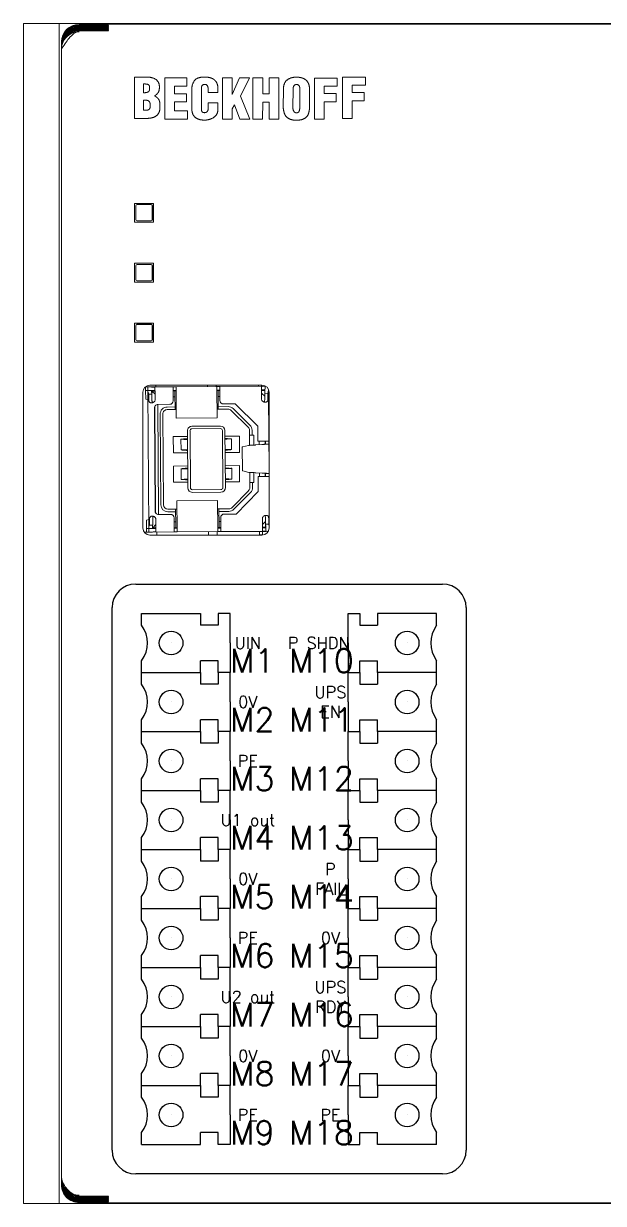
# Model space of a CAD drawing. Extents: x 0 to 100, y 0 to 100.
# Drawn here: x 0 to 49.1, y 0 to 100 of the extents above; entities that cross this region are included whole.
import ezdxf

# ---------------------------------------------------------------- set-up
doc = ezdxf.new("R2010")
doc.units = 0
doc.header["$LTSCALE"] = 4
doc.layers.get('0').update_dxf_attribs({"linetype": 'CONTINUOUS'})
doc.layers.add('Sichtbar (ISO)', color=7, linetype='CONTINUOUS', lineweight=50)
doc.styles.get("Standard").update_dxf_attribs({"font": 'romans.shx'})

msp = doc.modelspace()

# ---------------------------------------------------------------- linework, layer by layer
for p, q in [((9.5, 52.5), (35.5, 52.5)), ((7.5, 4.5), (7.5, 50.5)), ((10, 50), (15, 50)), ((10, 49), (10, 50)), ((15, 50), (15, 49)), ((17.5, 50), (16.5, 50)), ((16.5, 50), (16.5, 49)), ((17.5, 47.5), (17.5, 50)), ((27.5, 47.5), (27.5, 50)), ((27.5, 50), (28.5, 50)), ((28.5, 50), (28.5, 49)), ((35, 50), (30, 50)), ((30, 50), (30, 49)), ((35, 49), (35, 50)), ((37.5, 50.5), (37.5, 4.5)), ((16.5, 49), (15, 49)), ((28.5, 49), (30, 49)), ((17.5, 47.5), (17.5, 45)), ((27.5, 47.5), (27.5, 45)), ((10, 44), (10, 46)), ((15, 45), (15, 46)), ((16.5, 46), (15, 46)), ((16.5, 45), (16.5, 46)), ((28.5, 45), (28.5, 46)), ((28.5, 46), (30, 46)), ((30, 45), (30, 46)), ((35, 44), (35, 46)), ((10, 45), (15, 45)), ((15, 45), (15, 44)), ((17.5, 45), (16.5, 45)), ((17.5, 45), (16.5, 45)), ((16.5, 45), (16.5, 44)), ((17.5, 42.5), (17.5, 45)), ((27.5, 45), (28.5, 45)), ((27.5, 42.5), (27.5, 45)), ((27.5, 45), (28.5, 45)), ((28.5, 45), (28.5, 44)), ((35, 45), (30, 45)), ((30, 45), (30, 44)), ((16.5, 44), (15, 44)), ((28.5, 44), (30, 44)), ((17.5, 42.5), (17.5, 40)), ((27.5, 42.5), (27.5, 40)), ((10, 39), (10, 41)), ((15, 40), (15, 41)), ((16.5, 41), (15, 41)), ((16.5, 40), (16.5, 41)), ((28.5, 40), (28.5, 41)), ((28.5, 41), (30, 41)), ((30, 40), (30, 41)), ((35, 39), (35, 41)), ((10, 40), (15, 40)), ((15, 40), (15, 39)), ((17.5, 40), (16.5, 40)), ((17.5, 40), (16.5, 40)), ((16.5, 40), (16.5, 39)), ((17.5, 37.5), (17.5, 40)), ((27.5, 40), (28.5, 40)), ((27.5, 37.5), (27.5, 40)), ((27.5, 40), (28.5, 40)), ((28.5, 40), (28.5, 39)), ((35, 40), (30, 40)), ((30, 40), (30, 39)), ((16.5, 39), (15, 39)), ((28.5, 39), (30, 39)), ((17.5, 37.5), (17.5, 35)), ((27.5, 37.5), (27.5, 35)), ((10, 34), (10, 36)), ((15, 35), (15, 36)), ((16.5, 36), (15, 36)), ((16.5, 35), (16.5, 36)), ((28.5, 35), (28.5, 36)), ((28.5, 36), (30, 36)), ((30, 35), (30, 36)), ((35, 34), (35, 36)), ((10, 35), (15, 35)), ((15, 35), (15, 34)), ((17.5, 35), (16.5, 35)), ((17.5, 35), (16.5, 35)), ((16.5, 35), (16.5, 34)), ((17.5, 32.5), (17.5, 35)), ((27.5, 35), (28.5, 35)), ((27.5, 32.5), (27.5, 35)), ((27.5, 35), (28.5, 35)), ((28.5, 35), (28.5, 34)), ((35, 35), (30, 35)), ((30, 35), (30, 34)), ((16.5, 34), (15, 34)), ((28.5, 34), (30, 34)), ((17.5, 32.5), (17.5, 30)), ((27.5, 32.5), (27.5, 30)), ((10, 29), (10, 31)), ((15, 30), (15, 31)), ((16.5, 31), (15, 31)), ((16.5, 30), (16.5, 31)), ((28.5, 30), (28.5, 31)), ((28.5, 31), (30, 31)), ((30, 30), (30, 31)), ((35, 29), (35, 31)), ((10, 30), (15, 30)), ((15, 30), (15, 29)), ((17.5, 30), (16.5, 30)), ((17.5, 30), (16.5, 30)), ((16.5, 30), (16.5, 29)), ((17.5, 27.5), (17.5, 30)), ((27.5, 30), (28.5, 30)), ((27.5, 27.5), (27.5, 30)), ((27.5, 30), (28.5, 30)), ((28.5, 30), (28.5, 29)), ((35, 30), (30, 30)), ((30, 30), (30, 29)), ((16.5, 29), (15, 29)), ((28.5, 29), (30, 29)), ((17.5, 27.5), (17.5, 25)), ((27.5, 27.5), (27.5, 25)), ((10, 24), (10, 26)), ((15, 25), (15, 26)), ((16.5, 26), (15, 26)), ((16.5, 25), (16.5, 26)), ((28.5, 25), (28.5, 26)), ((28.5, 26), (30, 26)), ((30, 25), (30, 26)), ((35, 24), (35, 26)), ((10, 25), (15, 25)), ((15, 25), (15, 24)), ((17.5, 25), (16.5, 25)), ((17.5, 25), (16.5, 25)), ((16.5, 25), (16.5, 24)), ((17.5, 22.5), (17.5, 25)), ((27.5, 25), (28.5, 25)), ((27.5, 22.5), (27.5, 25)), ((27.5, 25), (28.5, 25)), ((28.5, 25), (28.5, 24)), ((35, 25), (30, 25)), ((30, 25), (30, 24)), ((16.5, 24), (15, 24)), ((28.5, 24), (30, 24)), ((17.5, 22.5), (17.5, 20)), ((27.5, 22.5), (27.5, 20)), ((10, 19), (10, 21)), ((15, 20), (15, 21)), ((16.5, 21), (15, 21)), ((16.5, 20), (16.5, 21)), ((28.5, 20), (28.5, 21)), ((28.5, 21), (30, 21)), ((30, 20), (30, 21)), ((35, 19), (35, 21)), ((10, 20), (15, 20)), ((15, 20), (15, 19)), ((17.5, 20), (16.5, 20)), ((17.5, 20), (16.5, 20)), ((16.5, 20), (16.5, 19)), ((17.5, 17.5), (17.5, 20)), ((27.5, 20), (28.5, 20)), ((27.5, 17.5), (27.5, 20)), ((27.5, 20), (28.5, 20)), ((28.5, 20), (28.5, 19)), ((35, 20), (30, 20)), ((30, 20), (30, 19)), ((16.5, 19), (15, 19)), ((28.5, 19), (30, 19)), ((17.5, 17.5), (17.5, 15)), ((27.5, 17.5), (27.5, 15)), ((10, 14), (10, 16)), ((15, 15), (15, 16)), ((16.5, 16), (15, 16)), ((16.5, 15), (16.5, 16)), ((28.5, 15), (28.5, 16)), ((28.5, 16), (30, 16)), ((30, 15), (30, 16)), ((35, 14), (35, 16)), ((10, 15), (15, 15)), ((15, 15), (15, 14)), ((17.5, 15), (16.5, 15)), ((17.5, 15), (16.5, 15)), ((16.5, 15), (16.5, 14)), ((17.5, 12.5), (17.5, 15)), ((27.5, 15), (28.5, 15)), ((27.5, 12.5), (27.5, 15)), ((27.5, 15), (28.5, 15)), ((28.5, 15), (28.5, 14)), ((35, 15), (30, 15)), ((30, 15), (30, 14)), ((16.5, 14), (15, 14)), ((28.5, 14), (30, 14)), ((17.5, 12.5), (17.5, 10)), ((27.5, 12.5), (27.5, 10)), ((10, 9), (10, 11)), ((15, 10), (15, 11)), ((16.5, 11), (15, 11)), ((16.5, 10), (16.5, 11)), ((28.5, 10), (28.5, 11)), ((28.5, 11), (30, 11)), ((30, 10), (30, 11)), ((35, 9), (35, 11)), ((10, 10), (15, 10)), ((15, 10), (15, 9)), ((17.5, 10), (16.5, 10)), ((17.5, 10), (16.5, 10)), ((16.5, 10), (16.5, 9)), ((17.5, 7.5), (17.5, 10)), ((27.5, 10), (28.5, 10)), ((27.5, 7.5), (27.5, 10)), ((27.5, 10), (28.5, 10)), ((28.5, 10), (28.5, 9)), ((35, 10), (30, 10)), ((30, 10), (30, 9)), ((16.5, 9), (15, 9)), ((28.5, 9), (30, 9)), ((17.5, 7.5), (17.5, 5)), ((27.5, 7.5), (27.5, 5)), ((10, 5), (10, 6)), ((15, 5), (15, 6)), ((16.5, 6), (15, 6)), ((16.5, 5), (16.5, 6)), ((28.5, 5), (28.5, 6)), ((28.5, 6), (30, 6)), ((30, 5), (30, 6)), ((35, 5), (35, 6)), ((10, 5), (15, 5)), ((17.5, 5), (16.5, 5)), ((27.5, 5), (28.5, 5)), ((35, 5), (30, 5)), ((35.5, 2.5), (9.5, 2.5))]:
    msp.add_line(p, q)
for centre in [(12.5, 47.5), (32.5, 47.5), (12.5, 42.5), (32.5, 42.5), (12.5, 37.5), (32.5, 37.5), (12.5, 32.5), (32.5, 32.5), (12.5, 27.5), (32.5, 27.5), (12.5, 22.5), (32.5, 22.5), (12.5, 17.5), (32.5, 17.5), (12.5, 12.5), (32.5, 12.5), (12.5, 7.5), (32.5, 7.5)]:
    msp.add_circle(centre, 1)
for centre, radius, start, end in [((9.5, 50.5), 2, 90, 180), ((35.5, 50.5), 2, 0, 90), ((8, 47.5), 2.5, 323.1301, 36.8699), ((37, 47.5), 2.5, 143.1301, 216.8699), ((8, 42.5), 2.5, 323.1301, 36.8699), ((37, 42.5), 2.5, 143.1301, 216.8699), ((8, 37.5), 2.5, 323.1301, 36.8699), ((37, 37.5), 2.5, 143.1301, 216.8699), ((8, 32.5), 2.5, 323.1301, 36.8699), ((37, 32.5), 2.5, 143.1301, 216.8699), ((8, 27.5), 2.5, 323.1301, 36.8699), ((37, 27.5), 2.5, 143.1301, 216.8699), ((8, 22.5), 2.5, 323.1301, 36.8699), ((37, 22.5), 2.5, 143.1301, 216.8699), ((8, 17.5), 2.5, 323.1301, 36.8699), ((37, 17.5), 2.5, 143.1301, 216.8699), ((8, 12.5), 2.5, 323.1301, 36.8699), ((37, 12.5), 2.5, 143.1301, 216.8699), ((8, 7.5), 2.5, 323.1301, 36.8699), ((37, 7.5), 2.5, 143.1301, 216.8699), ((9.5, 4.5), 2, 180, 270), ((35.5, 4.5), 2, 270, 0)]:
    msp.add_arc(centre, radius, start, end)
at = {"layer": 'Sichtbar (ISO)', "linetype": 'Continuous', "lineweight": 18}
for p, q in [((0, 99.35), (0, 100)), ((0, 100), (3, 100)), ((3, 100), (3, 99.35)), ((4.6, 100), (3, 100)), ((4.6, 100), (95.4, 100)), ((0, 97.86), (0, 99.35)), ((3, 99.35), (3, 97.86)), ((7.2, 99.94), (4.7, 99.93)), ((4.7, 99.88), (7.2, 99.87)), ((7.2, 99.85), (4.7, 99.84)), ((4.7, 99.78), (7.2, 99.78)), ((7.2, 99.75), (4.7, 99.75)), ((4.7, 99.69), (7.2, 99.69)), ((7.2, 99.66), (4.7, 99.65)), ((4.7, 99.6), (7.2, 99.59)), ((7.2, 99.57), (4.7, 99.56)), ((4.7, 99.51), (7.2, 99.5)), ((7.2, 99.48), (4.7, 99.47)), ((4.7, 99.41), (7.2, 99.41)), ((7.2, 99.38), (4.7, 99.38)), ((7.2, 99.95), (7.2, 99.94)), ((7.2, 99.95), (7.2, 99.95)), ((92.8, 99.95), (7.2, 99.95)), ((7.2, 99.87), (7.2, 99.85)), ((7.2, 99.78), (7.2, 99.75)), ((7.2, 99.69), (7.2, 99.66)), ((7.2, 99.59), (7.2, 99.57)), ((7.2, 99.5), (7.2, 99.48)), ((7.2, 99.41), (7.2, 99.38)), ((3.2, 98.38), (3.2, 98.43)), ((3.2, 98.34), (3.2, 98.38)), ((3.2, 98.29), (3.2, 98.34)), ((3.2, 98.24), (3.2, 98.29)), ((3.2, 98.2), (3.2, 98.24)), ((3.2, 98.15), (3.2, 98.2)), ((3.2, 98.1), (3.2, 98.15)), ((3.2, 98.06), (3.2, 98.1)), ((3.2, 98.01), (3.2, 98.06)), ((3.2, 97.97), (3.2, 98.01)), ((0, 97.86), (0, 2.14)), ((3, 97.86), (3, 2.14)), ((3.2, 97.92), (3.2, 97.97)), ((3.2, 97.87), (3.2, 97.92)), ((3.2, 97.81), (3.2, 97.87)), ((3.2, 97.81), (3.2, 2.19)), ((9.4, 95.46), (10.44, 95.46)), ((9.4, 91.97), (9.4, 95.46)), ((11.96, 95.41), (13.83, 95.4)), ((11.96, 91.91), (11.96, 95.41)), ((13.83, 95.4), (13.83, 94.71)), ((16.86, 91.9), (16.86, 95.4)), ((16.86, 95.4), (17.68, 95.4)), ((17.68, 94), (18.29, 95.4)), ((17.68, 95.4), (17.68, 94)), ((18.29, 95.4), (19.13, 95.39)), ((19.13, 95.39), (18.39, 93.85)), ((19.43, 95.39), (20.26, 95.39)), ((19.43, 91.9), (19.43, 95.39)), ((20.26, 95.39), (20.26, 94.05)), ((20.82, 95.39), (21.64, 95.39)), ((20.82, 94.05), (20.82, 95.39)), ((21.64, 95.39), (21.63, 91.9)), ((24.64, 95.38), (26.57, 95.38)), ((24.64, 91.89), (24.64, 95.38)), ((26.57, 95.38), (26.57, 94.69)), ((27.02, 91.97), (27.03, 95.46)), ((27.03, 95.46), (28.96, 95.46)), ((28.96, 95.46), (28.96, 94.77)), ((10.15, 94.89), (10.15, 94.14)), ((13.83, 94.71), (12.78, 94.71)), ((12.78, 94.71), (12.78, 94.06)), ((12.78, 94.06), (13.8, 94.06)), ((13.8, 94.06), (13.8, 93.36)), ((14.25, 92.9), (14.25, 94.4)), ((15.07, 94.51), (15.06, 92.75)), ((15.37, 94.85), (15.36, 94.85)), ((15.64, 94.17), (15.64, 94.4)), ((16.47, 94.17), (15.64, 94.17)), ((16.47, 94.46), (16.47, 94.17)), ((20.26, 94.05), (20.82, 94.05)), ((22, 92.9), (22.01, 94.43)), ((22.83, 94.43), (22.82, 92.88)), ((22.83, 94.5), (22.83, 94.43)), ((23.4, 92.92), (23.41, 94.5)), ((24.23, 94.42), (24.23, 92.89)), ((25.47, 94.69), (25.47, 94.07)), ((26.57, 94.69), (25.47, 94.69)), ((25.47, 94.07), (26.48, 94.07)), ((26.48, 94.07), (26.48, 93.37)), ((27.85, 94.77), (27.85, 94.15)), ((28.96, 94.77), (27.85, 94.77)), ((27.85, 94.15), (28.87, 94.15)), ((28.87, 94.15), (28.86, 93.45)), ((10.15, 93.52), (10.15, 92.66)), ((13.8, 93.36), (12.78, 93.37)), ((12.78, 93.37), (12.78, 92.61)), ((15.65, 93.27), (16.47, 93.27)), ((15.65, 92.94), (15.65, 93.27)), ((16.47, 93.27), (16.47, 92.75)), ((17.86, 93.12), (17.68, 92.77)), ((18.31, 91.9), (17.86, 93.12)), ((18.39, 93.85), (19.17, 91.9)), ((20.26, 93.35), (20.25, 91.9)), ((20.82, 93.35), (20.26, 93.35)), ((20.82, 91.9), (20.82, 93.35)), ((25.47, 93.37), (25.46, 91.89)), ((26.48, 93.37), (25.47, 93.37)), ((28.86, 93.45), (27.85, 93.45)), ((27.85, 93.45), (27.85, 91.97)), ((12.78, 92.61), (13.89, 92.6)), ((13.89, 92.6), (13.89, 91.91)), ((15.65, 92.79), (15.65, 92.94)), ((17.68, 92.77), (17.68, 91.9)), ((10.55, 91.97), (9.4, 91.97)), ((13.89, 91.91), (11.96, 91.91)), ((17.68, 91.9), (16.86, 91.9)), ((19.17, 91.9), (18.31, 91.9)), ((20.25, 91.9), (19.43, 91.9)), ((21.63, 91.9), (20.82, 91.9)), ((25.46, 91.89), (24.64, 91.89)), ((27.85, 91.97), (27.02, 91.97)), ((9.4, 83.16), (9.4, 84.76)), ((9.4, 84.76), (11, 84.76)), ((9.51, 83.37), (9.51, 84.57)), ((9.51, 83.37), (9.51, 84.56)), ((9.61, 84.67), (10.81, 84.67)), ((9.61, 84.66), (10.8, 84.66)), ((10.9, 84.56), (10.9, 83.37)), ((10.91, 84.57), (10.91, 83.37)), ((11, 84.76), (11, 83.16)), ((11, 83.16), (9.4, 83.16)), ((10.81, 83.27), (9.61, 83.27)), ((10.8, 83.27), (9.61, 83.27)), ((9.4, 78.08), (9.4, 79.68)), ((9.4, 79.68), (11, 79.68)), ((9.51, 78.29), (9.51, 79.49)), ((9.51, 78.29), (9.51, 79.48)), ((9.61, 79.59), (10.81, 79.59)), ((9.61, 79.58), (10.8, 79.58)), ((10.9, 79.48), (10.9, 78.29)), ((10.91, 79.49), (10.91, 78.29)), ((11, 79.68), (11, 78.08)), ((11, 78.08), (9.4, 78.08)), ((10.8, 78.19), (9.61, 78.19)), ((10.81, 78.19), (9.61, 78.19)), ((9.4, 73), (9.4, 74.6)), ((9.4, 74.6), (11, 74.6)), ((9.51, 73.21), (9.51, 74.41)), ((9.51, 73.21), (9.51, 74.4)), ((9.61, 74.51), (10.81, 74.51)), ((9.61, 74.5), (10.8, 74.5)), ((10.9, 74.4), (10.9, 73.21)), ((10.91, 74.41), (10.91, 73.21)), ((11, 74.6), (11, 73)), ((10.8, 73.11), (9.61, 73.11)), ((10.81, 73.11), (9.61, 73.11)), ((11, 73), (9.4, 73)), ((10.32, 69.22), (10.34, 69.22)), ((10.34, 69.22), (10.34, 69.2)), ((10.34, 68.9), (10.34, 69.2)), ((10.34, 69.2), (10.53, 69.2)), ((10.53, 69.2), (12.67, 69.21)), ((10.53, 69.2), (10.53, 68.9)), ((10.7, 69.35), (20.2, 69.35)), ((11.13, 69.19), (11.14, 68.6)), ((11.21, 69.2), (11.21, 69.35)), ((12.68, 68.61), (12.67, 69.21)), ((12.92, 69.21), (12.67, 69.21)), ((12.92, 69.21), (16.37, 69.24)), ((12.93, 68.61), (12.92, 69.21)), ((15.58, 69.35), (15.58, 69.23)), ((16.32, 69.24), (16.32, 69.35)), ((16.62, 69.24), (16.37, 69.24)), ((16.38, 68.64), (16.37, 69.24)), ((16.62, 69.24), (20.46, 69.26)), ((16.62, 69.24), (16.63, 68.64)), ((19.91, 69.35), (19.91, 69.26)), ((20.16, 69.35), (20.16, 69.26)), ((20.16, 68.66), (20.16, 69.25)), ((20.46, 69.26), (20.51, 69.26)), ((10.1, 57.25), (10.1, 68.75)), ((10.34, 68.9), (10.35, 68.17)), ((10.34, 68.9), (10.53, 68.9)), ((10.54, 68.14), (10.35, 68.17)), ((10.53, 68.9), (10.61, 57.2)), ((10.53, 68.9), (10.53, 68.9)), ((10.6, 68.6), (10.87, 68.6)), ((10.6, 68.1), (10.6, 68.6)), ((10.84, 68.85), (10.86, 68.85)), ((10.86, 68.85), (11.13, 68.85)), ((10.86, 68.85), (10.86, 68.63)), ((10.86, 68.85), (11.14, 68.58)), ((10.87, 68.6), (10.87, 68.1)), ((11.14, 68.1), (11.14, 68.6)), ((12.68, 68.91), (12.93, 68.91)), ((12.68, 68.86), (12.82, 68.86)), ((12.68, 68.61), (12.68, 68.03)), ((12.68, 68.36), (12.82, 68.36)), ((12.93, 68.86), (12.82, 68.86)), ((12.82, 68.86), (12.82, 68.36)), ((12.82, 68.36), (12.83, 67.51)), ((12.93, 68.61), (12.93, 68.08)), ((12.94, 67.5), (12.93, 68.08)), ((16.38, 68.94), (16.63, 68.94)), ((16.49, 68.89), (16.38, 68.89)), ((16.38, 68.64), (16.38, 68.11)), ((16.39, 67.52), (16.38, 68.11)), ((16.49, 68.89), (16.63, 68.89)), ((16.49, 68.89), (16.49, 68.39)), ((16.49, 68.39), (16.63, 68.39)), ((16.5, 67.53), (16.49, 68.39)), ((16.63, 68.05), (16.63, 68.64)), ((20.16, 68.91), (20.44, 68.91)), ((20.16, 68.69), (20.19, 68.66)), ((20.19, 68.66), (20.16, 68.64)), ((20.16, 68.66), (20.17, 68.16)), ((20.43, 68.42), (20.19, 68.66)), ((20.43, 68.66), (20.7, 68.67)), ((20.44, 68.16), (20.43, 68.66)), ((20.44, 68.91), (20.44, 68.73)), ((20.7, 68.17), (20.7, 68.67)), ((20.76, 68.96), (20.79, 64.62)), ((20.8, 68.75), (20.8, 57.25)), ((11.09, 67.42), (11.14, 58.69)), ((11.11, 67.42), (11.17, 58.69)), ((11.37, 67.72), (11.43, 58.39)), ((11.38, 67.72), (12.38, 67.73)), ((12.17, 67.5), (12.83, 67.51)), ((12.17, 67.28), (12.83, 67.29)), ((12.83, 67.51), (12.83, 67.29)), ((12.83, 67.29), (12.94, 67.29)), ((12.94, 67.5), (12.94, 66.59)), ((16.39, 67.52), (16.39, 66.61)), ((16.39, 67.31), (16.5, 67.31)), ((17.33, 67.54), (16.5, 67.53)), ((16.5, 67.53), (16.5, 67.31)), ((17.33, 67.32), (16.5, 67.31)), ((17.94, 67.76), (16.93, 67.76)), ((17.6, 67.21), (19.03, 65.8)), ((17.76, 67.37), (19.18, 65.95)), ((17.94, 67.76), (19.85, 65.89)), ((11.58, 66.9), (11.63, 59.21)), ((11.79, 66.9), (11.85, 59.21)), ((12.94, 66.57), (12.94, 66.59)), ((12.94, 66.57), (16.39, 66.59)), ((16.39, 66.59), (16.39, 66.61)), ((13.89, 65.01), (12.68, 65)), ((12.68, 65), (12.69, 63.62)), ((13.88, 65.49), (13.92, 60.65)), ((14.14, 60.65), (14.1, 65.49)), ((14.26, 65.87), (16.68, 65.89)), ((14.26, 65.65), (16.68, 65.67)), ((16.84, 65.51), (16.88, 60.67)), ((17.06, 65.51), (17.1, 60.67)), ((18.28, 65.04), (17.07, 65.03)), ((18.29, 63.66), (18.28, 65.04)), ((19.14, 65.53), (19.15, 65.11)), ((19.15, 65.11), (19.15, 64.26)), ((19.15, 65.11), (19.37, 65.11)), ((19.36, 65.53), (19.37, 65.11)), ((19.37, 65.11), (19.5, 65.11)), ((19.5, 64.28), (19.5, 65.11)), ((19.85, 64.61), (19.85, 65.89)), ((13.34, 63.86), (13.33, 64.78)), ((17.62, 64.81), (17.63, 63.89)), ((18.53, 64.11), (18.54, 62.09)), ((18.56, 64.13), (19.07, 64.25)), ((19.65, 64.29), (20.19, 64.32)), ((20.19, 64.61), (19.85, 64.61)), ((19.96, 64.61), (19.97, 64.31)), ((20.19, 64.61), (20.79, 64.62)), ((20.46, 64.61), (20.47, 64.35)), ((20.49, 64.61), (20.49, 64.36)), ((20.49, 64.36), (20.79, 64.37)), ((20.79, 64.37), (20.79, 64.62)), ((20.79, 64.37), (20.8, 63.05)), ((12.69, 63.62), (13.9, 63.63)), ((17.08, 63.65), (18.29, 63.66)), ((13.9, 62.51), (12.69, 62.5)), ((12.69, 62.5), (12.7, 61.12)), ((13.36, 61.36), (13.35, 62.28)), ((18.29, 62.54), (17.08, 62.53)), ((17.64, 62.31), (17.65, 61.39)), ((18.3, 61.16), (18.29, 62.54)), ((19.09, 61.96), (18.57, 62.08)), ((12.7, 61.12), (13.91, 61.13)), ((17.09, 61.15), (18.3, 61.16)), ((19.17, 61.96), (19.17, 61.11)), ((19.17, 61.11), (19.18, 60.68)), ((19.17, 61.11), (19.39, 61.11)), ((19.39, 61.11), (19.4, 60.68)), ((19.39, 61.11), (19.52, 61.11)), ((19.52, 61.11), (19.52, 61.94)), ((20.21, 61.9), (19.67, 61.93)), ((19.87, 61.61), (20.21, 61.61)), ((19.88, 60.34), (19.87, 61.61)), ((19.98, 61.92), (19.98, 61.61)), ((20.8, 61.62), (20.21, 61.61)), ((20.48, 61.88), (20.48, 61.61)), ((20.8, 61.87), (20.51, 61.86)), ((20.51, 61.86), (20.51, 61.61)), ((14.3, 60.49), (16.72, 60.51)), ((14.3, 60.27), (16.72, 60.29)), ((17.66, 58.98), (19.07, 60.41)), ((17.81, 58.83), (19.22, 60.26)), ((18.01, 58.43), (19.88, 60.34)), ((16.44, 59.59), (12.99, 59.56)), ((12.99, 59.54), (12.99, 59.56)), ((12.99, 59.54), (12.99, 58.63)), ((16.44, 59.56), (16.44, 59.59)), ((16.44, 59.56), (16.44, 58.65)), ((10.94, 58), (10.94, 57.5)), ((11.21, 57.5), (11.21, 58)), ((11.45, 58.39), (12.45, 58.4)), ((12.23, 58.84), (12.88, 58.84)), ((12.23, 58.62), (12.88, 58.62)), ((12.75, 58.1), (12.75, 57.51)), ((12.88, 58.84), (12.88, 58.62)), ((12.88, 58.84), (12.99, 58.84)), ((12.88, 58.62), (12.89, 57.76)), ((13, 58.05), (12.99, 58.63)), ((13, 58.05), (13, 57.52)), ((16.55, 58.86), (16.44, 58.86)), ((16.45, 58.07), (16.44, 58.65)), ((16.45, 58.07), (16.45, 57.54)), ((17.39, 58.87), (16.55, 58.86)), ((16.55, 58.86), (16.55, 58.64)), ((16.55, 58.64), (17.39, 58.65)), ((16.56, 57.79), (16.55, 58.64)), ((16.7, 57.54), (16.7, 58.12)), ((17, 58.43), (18.01, 58.43)), ((20.23, 58.06), (20.24, 57.56)), ((20.51, 57.56), (20.5, 58.06)), ((20.77, 58.07), (20.77, 57.57)), ((10.41, 57.92), (10.61, 57.96)), ((10.41, 57.92), (10.42, 57.2)), ((10.42, 57.2), (10.61, 57.2)), ((10.42, 56.9), (10.42, 57.2)), ((10.61, 57.2), (10.61, 56.9)), ((10.67, 57.5), (10.67, 58)), ((10.94, 57.5), (10.67, 57.5)), ((10.94, 57.25), (10.91, 57.25)), ((10.93, 57.47), (10.94, 57.25)), ((11.21, 57.53), (10.94, 57.25)), ((10.94, 57.25), (11.21, 57.25)), ((11.21, 57.5), (11.21, 56.92)), ((12.89, 57.76), (12.75, 57.76)), ((12.76, 56.91), (12.75, 57.51)), ((12.75, 57.26), (12.89, 57.26)), ((12.75, 57.21), (13, 57.22)), ((12.89, 57.76), (12.89, 57.26)), ((12.89, 57.26), (13, 57.27)), ((13.01, 56.92), (13, 57.52)), ((16.46, 56.94), (16.45, 57.54)), ((16.45, 57.29), (16.56, 57.29)), ((16.45, 57.24), (16.7, 57.24)), ((16.56, 57.29), (16.56, 57.79)), ((16.7, 57.79), (16.56, 57.79)), ((16.56, 57.29), (16.7, 57.29)), ((16.7, 57.54), (16.71, 56.94)), ((20.24, 57.59), (20.26, 57.56)), ((20.24, 57.54), (20.26, 57.56)), ((20.24, 56.98), (20.24, 57.56)), ((20.24, 57.31), (20.51, 57.31)), ((20.26, 57.56), (20.5, 57.81)), ((20.77, 57.57), (20.51, 57.56)), ((20.51, 57.5), (20.51, 57.31)), ((10.42, 56.88), (10.29, 56.88)), ((10.29, 56.88), (10.29, 56.81)), ((10.42, 56.9), (10.42, 56.88)), ((10.61, 56.9), (10.42, 56.9)), ((10.61, 56.9), (12.76, 56.91)), ((20.2, 56.65), (10.7, 56.65)), ((11.29, 56.65), (11.29, 56.9)), ((12.76, 56.91), (13.01, 56.92)), ((13.01, 56.92), (16.46, 56.94)), ((15.66, 56.93), (15.67, 56.65)), ((16.4, 56.65), (16.4, 56.94)), ((16.46, 56.94), (16.71, 56.94)), ((16.71, 56.94), (20.54, 56.96)), ((19.99, 56.66), (18.29, 56.65)), ((19.99, 56.96), (19.99, 56.66)), ((19.99, 56.66), (20.24, 56.66)), ((20.24, 56.96), (20.24, 56.66)), ((20.54, 56.96), (20.73, 56.97)), ((0, 0.65), (0, 2.14)), ((3, 2.14), (3, 0.65)), ((3.2, 2.13), (3.2, 2.19)), ((3.2, 2.08), (3.2, 2.13)), ((3.2, 2.03), (3.2, 2.08)), ((3.2, 1.99), (3.2, 2.03)), ((3.2, 1.94), (3.2, 1.99)), ((3.2, 1.9), (3.2, 1.94)), ((3.2, 1.85), (3.2, 1.9)), ((3.2, 1.8), (3.2, 1.85)), ((3.2, 1.76), (3.2, 1.8)), ((3.2, 1.71), (3.2, 1.76)), ((3.2, 1.66), (3.2, 1.71)), ((3.2, 1.62), (3.2, 1.66)), ((3.2, 1.57), (3.2, 1.62)), ((0, 0), (0, 0.65)), ((3, 0), (0, 0)), ((3, 0.65), (3, 0)), ((4.6, 0), (3, 0)), ((95.4, 0), (4.6, 0)), ((4.7, 0.62), (7.2, 0.62)), ((7.2, 0.59), (4.7, 0.59)), ((4.7, 0.53), (7.2, 0.52)), ((7.2, 0.5), (4.7, 0.49)), ((4.7, 0.44), (7.2, 0.43)), ((7.2, 0.41), (4.7, 0.4)), ((4.7, 0.35), (7.2, 0.34)), ((7.2, 0.31), (4.7, 0.31)), ((4.7, 0.25), (7.2, 0.25)), ((7.2, 0.22), (4.7, 0.22)), ((4.7, 0.16), (7.2, 0.15)), ((7.2, 0.13), (4.7, 0.12)), ((4.7, 0.07), (7.2, 0.06)), ((7.2, 0.62), (7.2, 0.59)), ((7.2, 0.52), (7.2, 0.5)), ((7.2, 0.43), (7.2, 0.41)), ((7.2, 0.34), (7.2, 0.31)), ((7.2, 0.25), (7.2, 0.22)), ((7.2, 0.15), (7.2, 0.13)), ((7.2, 0.06), (7.2, 0.05)), ((7.2, 0.05), (7.2, 0.05)), ((7.2, 0.05), (92.8, 0.05))]:
    msp.add_line(p, q, dxfattribs=at)
for centre, radius, start, end in [((10.7, 68.75), 0.6, 90, 180), ((20.2, 68.75), 0.6, 0, 90), ((12.38, 68.03), 0.3, 270.3784, 0.3784), ((16.93, 68.06), 0.3, 180.3784, 270.3784), ((11.39, 67.42), 0.3, 90.3784, 144.15), ((12.17, 66.9), 0.599, 90.3784, 180.3784), ((12.17, 66.9), 0.38, 90.3784, 180.3784), ((17.33, 66.94), 0.599, 45.3784, 90.3784), ((17.33, 66.94), 0.38, 45.3784, 90.3784), ((14.26, 65.49), 0.38, 90.3784, 180.3784), ((14.26, 65.49), 0.161, 90.3784, 180.3784), ((16.68, 65.51), 0.38, 0.3784, 90.3784), ((16.68, 65.51), 0.161, 0.3784, 90.3784), ((18.76, 65.53), 0.38, 0.3784, 45.3784), ((18.76, 65.53), 0.599, 0.3784, 45.3784), ((14.3, 60.65), 0.38, 180.3784, 270.3784), ((14.3, 60.65), 0.161, 180.3784, 270.3784), ((16.72, 60.67), 0.38, 270.3784, 0.3784), ((16.72, 60.67), 0.161, 270.3784, 0.3784), ((18.8, 60.68), 0.38, 315.3784, 0.3784), ((18.8, 60.68), 0.599, 315.3784, 0.3784), ((12.23, 59.22), 0.599, 180.3784, 270.3784), ((12.23, 59.22), 0.38, 180.3784, 270.3784), ((11.44, 58.69), 0.3, 216.6069, 270.3784), ((12.45, 58.1), 0.3, 0.3784, 90.3784), ((17, 58.13), 0.3, 90.3784, 180.3784), ((17.39, 59.25), 0.38, 270.3784, 315.3784), ((17.39, 59.25), 0.599, 270.3784, 315.3784), ((10.7, 57.25), 0.6, 180, 270), ((20.2, 57.25), 0.6, 270, 0)]:
    msp.add_arc(centre, radius, start, end, dxfattribs=at)
for centre, major_axis, ratio, start_param, end_param in [((4.7, 98.43), (-1.07, -1.05), 0.99766, 3.93572, 5.50651), ((4.7, 98.38), (-1.07, 1.05), 0.99766, 5.48906, 7.05986), ((4.7, 98.34), (-1.07, -1.05), 0.99766, 3.93572, 5.50651), ((4.7, 98.28), (-1.07, 1.05), 0.99766, 5.48906, 7.05986), ((4.7, 98.25), (-1.07, -1.05), 0.99766, 3.93572, 5.50651), ((4.7, 98.19), (-1.07, 1.05), 0.99766, 5.48906, 7.05986), ((4.7, 98.15), (-1.07, -1.05), 0.99766, 3.93572, 5.50651), ((4.7, 98.1), (-1.07, 1.05), 0.99766, 5.48906, 7.05986), ((4.7, 98.06), (-1.07, -1.05), 0.99766, 3.93572, 5.50651), ((4.7, 98.01), (-1.07, 1.05), 0.99766, 5.48906, 7.05986), ((4.7, 97.97), (-1.07, -1.05), 0.99766, 3.93572, 5.50651), ((4.7, 97.91), (-1.07, 1.05), 0.99766, 5.48906, 7.05986), ((4.7, 97.88), (-1.07, -1.05), 0.99766, 3.93572, 5.50651), ((9.61, 84.57), (-0.0707, 0.0707), 0.9997, 5.49794, 7.06843), ((9.61, 84.56), (-0.0707, 0.0707), 0.9997, 5.49794, 7.06843), ((10.8, 84.56), (0.0707, 0.0707), 0.9997, 5.49794, 7.06843), ((10.81, 84.57), (0.0707, 0.0707), 0.9997, 5.49794, 7.06843), ((9.61, 83.37), (-0.0707, -0.0707), 0.9997, 5.49794, 7.06843), ((9.61, 83.37), (-0.0707, -0.0707), 0.9997, 5.49794, 7.06843), ((10.8, 83.37), (0.0707, -0.0707), 0.9997, 5.49794, 7.06843), ((10.81, 83.37), (0.0707, -0.0707), 0.9997, 5.49794, 7.06843), ((9.61, 79.49), (-0.0707, 0.0707), 0.9997, 5.49794, 7.06843), ((9.61, 79.48), (-0.0707, 0.0707), 0.9997, 5.49794, 7.06843), ((10.8, 79.48), (0.0707, 0.0707), 0.9997, 5.49794, 7.06843), ((10.81, 79.49), (0.0707, 0.0707), 0.9997, 5.49794, 7.06843), ((9.61, 78.29), (-0.0707, -0.0707), 0.9997, 5.49794, 7.06843), ((9.61, 78.29), (-0.0707, -0.0707), 0.9997, 5.49794, 7.06843), ((10.8, 78.29), (0.0707, -0.0707), 0.9997, 5.49794, 7.06843), ((10.81, 78.29), (0.0707, -0.0707), 0.9997, 5.49794, 7.06843), ((9.61, 74.41), (-0.0707, 0.0707), 0.9997, 5.49794, 7.06843), ((9.61, 74.4), (-0.0707, 0.0707), 0.9997, 5.49794, 7.06843), ((10.8, 74.4), (0.0707, 0.0707), 0.9997, 5.49794, 7.06843), ((10.81, 74.41), (0.0707, 0.0707), 0.9997, 5.49794, 7.06843), ((9.61, 73.21), (-0.0707, -0.0707), 0.9997, 5.49794, 7.06843), ((9.61, 73.21), (-0.0707, -0.0707), 0.9997, 5.49794, 7.06843), ((10.8, 73.21), (0.0707, -0.0707), 0.9997, 5.49794, 7.06843), ((10.81, 73.21), (0.0707, -0.0707), 0.9997, 5.49794, 7.06843), ((10.98, 47.45), (-15.37, 15.18), 0.98606, 5.47694, 5.5049), ((14.38, 64.78), (1.05, 0.01), 0.01964, 2.74336, 4.22148), ((4.03, 64.83), (10.18, 0.07), 0.02824, 5.88509, 6.03058), ((4.03, 64.83), (10.48, 0.07), 0.02744, 5.88508, 5.9366), ((26.92, 64.98), (-10.18, -0.07), 0.02824, 0.25261, 0.39809), ((26.92, 64.98), (-10.48, -0.07), 0.02743, 0.34659, 0.3981), ((16.57, 64.8), (-1.05, -0.01), 0.01964, 2.06171, 3.53983), ((14.39, 63.87), (-1.05, -0.01), 0.01964, 5.2033, 6.68142), ((4.04, 63.68), (10.18, 0.07), 0.02824, 0.25261, 0.39809), ((4.04, 63.68), (10.48, 0.07), 0.02744, 0.34659, 0.3981), ((16.58, 63.88), (-1.05, -0.01), 0.01964, 2.74336, 4.22148), ((26.93, 63.83), (-10.48, -0.07), 0.02744, 5.88508, 5.9366), ((26.93, 63.83), (-10.18, -0.07), 0.02824, 5.88509, 6.03058), ((14.4, 62.28), (1.05, 0.01), 0.01964, 2.74336, 4.22148), ((4.05, 62.33), (10.18, 0.07), 0.02824, 5.88509, 6.03058), ((4.05, 62.33), (10.48, 0.07), 0.02744, 5.88508, 5.9366), ((26.94, 62.48), (-10.18, -0.07), 0.02824, 0.25261, 0.39809), ((26.94, 62.48), (-10.48, -0.07), 0.02743, 0.34659, 0.3981), ((16.59, 62.3), (-1.05, -0.01), 0.01964, 2.06171, 3.53983), ((14.41, 61.37), (-1.05, -0.01), 0.01964, 5.2033, 6.68142), ((4.06, 61.18), (10.18, 0.07), 0.02824, 0.25261, 0.39809), ((4.06, 61.18), (10.48, 0.07), 0.02744, 0.34659, 0.3981), ((16.6, 61.38), (-1.05, -0.01), 0.01964, 2.74336, 4.22148), ((26.94, 61.33), (-10.48, -0.07), 0.02744, 5.88508, 5.9366), ((26.95, 61.33), (-10.18, -0.07), 0.02824, 5.88509, 6.03058), ((10.77, 78.65), (15.17, 15.37), 0.98605, 3.92022, 3.9482), ((4.7, 2.12), (1.07, -1.05), 0.99766, 3.91826, 5.48906), ((4.7, 2.09), (1.07, 1.05), 0.99766, 2.36492, 3.93572), ((4.7, 2.03), (1.07, -1.05), 0.99766, 3.91826, 5.48906), ((4.7, 1.99), (1.07, 1.05), 0.99766, 2.36492, 3.93572), ((4.7, 1.94), (1.07, -1.05), 0.99766, 3.91826, 5.48906), ((4.7, 1.9), (1.07, 1.05), 0.99766, 2.36492, 3.93572), ((4.7, 1.85), (1.07, -1.05), 0.99766, 3.91826, 5.48906), ((4.7, 1.81), (1.07, 1.05), 0.99766, 2.36492, 3.93572), ((4.7, 1.75), (1.07, -1.05), 0.99766, 3.91826, 5.48906), ((4.7, 1.72), (1.07, 1.05), 0.99766, 2.36492, 3.93572), ((4.7, 1.66), (1.07, -1.05), 0.99766, 3.91826, 5.48906), ((4.7, 1.62), (1.07, 1.05), 0.99766, 2.36492, 3.93572), ((4.7, 1.57), (1.07, -1.05), 0.99766, 3.91826, 5.48906)]:
    msp.add_ellipse(centre, major_axis=major_axis, ratio=ratio, start_param=start_param, end_param=end_param, dxfattribs=at)
for points, knots in [([(3.2, 97.81), (3.41, 98.14), (3.91, 98.93), (4.41, 99.3), (4.7, 99.31)], [-1, -1, -1, -1, -0.57143, 0, 0, 0, 0]), ([(11.13, 69.19), (11.03, 69.19), (10.93, 69.19), (10.73, 69.2), (10.63, 69.2), (10.53, 69.2)], [0.000001, 0.000001, 0.000001, 0.000001, 0.0308055, 0.0308055, 0.06161, 0.06161, 0.06161, 0.06161]), ([(20.46, 69.26), (20.43, 69.26), (20.39, 69.26), (20.36, 69.26), (20.33, 69.26), (20.29, 69.26), (20.26, 69.26), (20.23, 69.25), (20.19, 69.25), (20.16, 69.25)], [0, 0, 0, 0, 0.33333, 0.33333, 0.33333, 0.66667, 0.66667, 0.66667, 1, 1, 1, 1]), ([(10.6, 68.1), (10.6, 68.08), (10.6, 68.05), (10.61, 68.01), (10.62, 67.98), (10.64, 67.94), (10.66, 67.92), (10.69, 67.89), (10.7, 67.88), (10.73, 67.86), (10.75, 67.86), (10.79, 67.85), (10.81, 67.85), (10.84, 67.85), (10.86, 67.85), (10.91, 67.86), (10.93, 67.87), (10.97, 67.88), (10.99, 67.89), (11.04, 67.92), (11.07, 67.94), (11.11, 67.99), (11.12, 68.01), (11.14, 68.06), (11.14, 68.08), (11.14, 68.1)], [-0.0852339, -0.0852339, -0.0852339, -0.0852339, -0.0781645, -0.0781645, -0.0706961, -0.0706961, -0.0601526, -0.0601526, -0.0545526, -0.0545526, -0.0486227, -0.0486227, -0.0426528, -0.0426528, -0.0366854, -0.0366854, -0.0307631, -0.0307631, -0.0251712, -0.0251712, -0.0146111, -0.0146111, -0.0071079, -0.0071079, -0.000001, -0.000001, -0.000001, -0.000001]), ([(10.87, 68.1), (10.87, 68.08), (10.87, 68.05), (10.88, 68.01), (10.88, 67.98), (10.89, 67.94), (10.9, 67.92), (10.92, 67.89), (10.92, 67.88), (10.93, 67.87)], [-0.0749315, -0.0749315, -0.0749315, -0.0749315, -0.0665383, -0.0665383, -0.0585132, -0.0585132, -0.0496666, -0.0496666, -0.0441742, -0.0441742, -0.0441742, -0.0441742]), ([(20.45, 68.96), (20.41, 68.96), (20.36, 68.96), (20.26, 68.96), (20.21, 68.96), (20.16, 68.95)], [0.000812, 0.000812, 0.000812, 0.000812, 0.0154085, 0.0154085, 0.0308159, 0.0308159, 0.0308159, 0.0308159]), ([(20.17, 68.16), (20.17, 68.14), (20.17, 68.12), (20.19, 68.07), (20.2, 68.05), (20.24, 68), (20.27, 67.98), (20.32, 67.95), (20.34, 67.94), (20.38, 67.93), (20.4, 67.92), (20.45, 67.92), (20.47, 67.91), (20.5, 67.91), (20.52, 67.92), (20.56, 67.92), (20.57, 67.93), (20.6, 67.94), (20.62, 67.95), (20.65, 67.98), (20.67, 68.01), (20.69, 68.05), (20.69, 68.07), (20.7, 68.12), (20.7, 68.14), (20.7, 68.17)], [-0.0852403, -0.0852403, -0.0852403, -0.0852403, -0.0781702, -0.0781702, -0.0707012, -0.0707012, -0.0601567, -0.0601567, -0.0545564, -0.0545564, -0.048626, -0.048626, -0.0426557, -0.0426557, -0.0366878, -0.0366878, -0.030765, -0.030765, -0.0251726, -0.0251726, -0.0146119, -0.0146119, -0.0071083, -0.0071083, -0.000001, -0.000001, -0.000001, -0.000001]), ([(20.37, 67.93), (20.38, 67.93), (20.38, 67.93), (20.39, 67.94), (20.4, 67.96), (20.41, 67.99), (20.42, 68.02), (20.43, 68.08), (20.44, 68.12), (20.44, 68.16)], [-0.0291292, -0.0291292, -0.0291292, -0.0291292, -0.0286486, -0.0286486, -0.0222122, -0.0222122, -0.0129448, -0.0129448, -0.000001, -0.000001, -0.000001, -0.000001]), ([(11.14, 67.6), (11.12, 67.56), (11.11, 67.53), (11.09, 67.47), (11.09, 67.45), (11.09, 67.42)], [-0.0188265, -0.0188265, -0.0188265, -0.0188265, -0.0082335, -0.0082335, -0.000001, -0.000001, -0.000001, -0.000001]), ([(11.14, 67.6), (11.14, 67.58), (11.14, 67.57), (11.13, 67.56), (11.13, 67.56), (11.13, 67.55), (11.13, 67.54), (11.13, 67.53), (11.12, 67.52), (11.12, 67.51), (11.12, 67.5), (11.12, 67.49), (11.12, 67.48), (11.12, 67.47), (11.12, 67.45), (11.12, 67.44), (11.11, 67.43), (11.11, 67.42), (11.11, 67.42)], [0, 0, 0, 0, 0.000033813, 0.000033813, 0.000033813, 0.000056148, 0.000056148, 0.000056148, 0.000084421, 0.000084421, 0.000084421, 0.000117338, 0.000117338, 0.000117338, 0.000160973, 0.000160973, 0.000160973, 0.000180391, 0.000180391, 0.000180391, 0.000180391]), ([(13.69, 64.79), (13.66, 64.78), (13.64, 64.78), (13.63, 64.78), (13.64, 64.78), (13.67, 64.77), (13.7, 64.77), (13.76, 64.77), (13.78, 64.77), (13.83, 64.77), (13.86, 64.77), (13.89, 64.76)], [-0.0938002, -0.0938002, -0.0938002, -0.0938002, -0.0703416, -0.0703416, -0.0468832, -0.0468832, -0.0234236, -0.0234236, -0.0117115, -0.0117115, -0.000001, -0.000001, -0.000001, -0.000001]), ([(17.26, 64.81), (17.29, 64.81), (17.31, 64.81), (17.33, 64.8), (17.32, 64.8), (17.29, 64.8), (17.26, 64.79), (17.2, 64.79), (17.17, 64.79), (17.13, 64.79), (17.1, 64.79), (17.07, 64.79)], [-0.0938002, -0.0938002, -0.0938002, -0.0938002, -0.0703415, -0.0703415, -0.0468832, -0.0468832, -0.0234236, -0.0234236, -0.0117115, -0.0117115, -0.000001, -0.000001, -0.000001, -0.000001]), ([(19.07, 64.25), (19.08, 64.25), (19.1, 64.25), (19.14, 64.25), (19.16, 64.26), (19.22, 64.26), (19.25, 64.26), (19.32, 64.27), (19.35, 64.27), (19.43, 64.27), (19.47, 64.28), (19.56, 64.28), (19.6, 64.28), (19.64, 64.28), (19.65, 64.29), (19.65, 64.29)], [0, 0, 0, 0, 0.000118511, 0.000118511, 0.000268082, 0.000268082, 0.000391339, 0.000391339, 0.000513357, 0.000513357, 0.000648017, 0.000648017, 0.000767439, 0.000767439, 0.000782678, 0.000782678, 0.000782678, 0.000782678]), ([(20.19, 64.32), (20.23, 64.32), (20.27, 64.33), (20.34, 64.34), (20.38, 64.34), (20.43, 64.35), (20.45, 64.35), (20.48, 64.36), (20.49, 64.36), (20.49, 64.36)], [-0.0474621, -0.0474621, -0.0474621, -0.0474621, -0.0355813, -0.0355813, -0.0237424, -0.0237424, -0.0119035, -0.0119035, -0.000001, -0.000001, -0.000001, -0.000001]), ([(13.89, 63.88), (13.87, 63.88), (13.84, 63.88), (13.79, 63.87), (13.77, 63.87), (13.71, 63.87), (13.68, 63.87), (13.64, 63.86), (13.64, 63.86), (13.65, 63.86), (13.67, 63.85), (13.7, 63.85)], [0.000001, 0.000001, 0.000001, 0.000001, 0.0117115, 0.0117115, 0.0234236, 0.0234236, 0.0468832, 0.0468832, 0.0703416, 0.0703416, 0.0938002, 0.0938002, 0.0938002, 0.0938002]), ([(17.27, 63.88), (17.3, 63.88), (17.32, 63.88), (17.33, 63.88), (17.33, 63.89), (17.29, 63.89), (17.26, 63.89), (17.2, 63.9), (17.18, 63.9), (17.13, 63.9), (17.1, 63.9), (17.07, 63.9)], [-0.0938002, -0.0938002, -0.0938002, -0.0938002, -0.0703415, -0.0703415, -0.0468832, -0.0468832, -0.0234236, -0.0234236, -0.0117115, -0.0117115, -0.000001, -0.000001, -0.000001, -0.000001]), ([(13.71, 62.29), (13.68, 62.28), (13.66, 62.28), (13.65, 62.28), (13.65, 62.28), (13.69, 62.27), (13.72, 62.27), (13.78, 62.27), (13.8, 62.27), (13.85, 62.27), (13.88, 62.27), (13.91, 62.26)], [-0.0938002, -0.0938002, -0.0938002, -0.0938002, -0.0703416, -0.0703416, -0.0468832, -0.0468832, -0.0234236, -0.0234236, -0.0117115, -0.0117115, -0.000001, -0.000001, -0.000001, -0.000001]), ([(17.28, 62.31), (17.31, 62.31), (17.33, 62.31), (17.34, 62.3), (17.34, 62.3), (17.3, 62.3), (17.27, 62.29), (17.21, 62.29), (17.19, 62.29), (17.14, 62.29), (17.11, 62.29), (17.08, 62.29)], [-0.0938002, -0.0938002, -0.0938002, -0.0938002, -0.0703415, -0.0703415, -0.0468832, -0.0468832, -0.0234236, -0.0234236, -0.0117115, -0.0117115, -0.000001, -0.000001, -0.000001, -0.000001]), ([(13.91, 61.38), (13.88, 61.38), (13.85, 61.38), (13.8, 61.37), (13.78, 61.37), (13.72, 61.37), (13.69, 61.37), (13.66, 61.36), (13.65, 61.36), (13.67, 61.36), (13.68, 61.35), (13.71, 61.35)], [0.000001, 0.000001, 0.000001, 0.000001, 0.0117115, 0.0117115, 0.0234236, 0.0234236, 0.0468832, 0.0468832, 0.0703416, 0.0703416, 0.0938002, 0.0938002, 0.0938002, 0.0938002]), ([(17.29, 61.38), (17.32, 61.38), (17.34, 61.38), (17.35, 61.39), (17.34, 61.39), (17.31, 61.39), (17.28, 61.39), (17.22, 61.4), (17.2, 61.4), (17.15, 61.4), (17.12, 61.4), (17.09, 61.4)], [-0.0938002, -0.0938002, -0.0938002, -0.0938002, -0.0703415, -0.0703415, -0.0468832, -0.0468832, -0.0234236, -0.0234236, -0.0117115, -0.0117115, -0.000001, -0.000001, -0.000001, -0.000001]), ([(19.67, 61.93), (19.63, 61.93), (19.59, 61.94), (19.5, 61.94), (19.45, 61.94), (19.37, 61.94), (19.34, 61.95), (19.27, 61.95), (19.24, 61.95), (19.18, 61.95), (19.16, 61.96), (19.12, 61.96), (19.1, 61.96), (19.09, 61.96), (19.09, 61.96), (19.09, 61.96)], [0, 0, 0, 0, 0.000118512, 0.000118512, 0.000268082, 0.000268082, 0.000391339, 0.000391339, 0.00051336, 0.00051336, 0.000648019, 0.000648019, 0.000767446, 0.000767446, 0.000782679, 0.000782679, 0.000782679, 0.000782679]), ([(20.51, 61.86), (20.51, 61.87), (20.5, 61.87), (20.47, 61.88), (20.45, 61.88), (20.39, 61.89), (20.36, 61.89), (20.29, 61.9), (20.25, 61.9), (20.21, 61.9)], [-0.0474621, -0.0474621, -0.0474621, -0.0474621, -0.0355813, -0.0355813, -0.0237424, -0.0237424, -0.0119035, -0.0119035, -0.000001, -0.000001, -0.000001, -0.000001]), ([(11.21, 58), (11.21, 58.03), (11.2, 58.05), (11.18, 58.1), (11.17, 58.12), (11.13, 58.16), (11.1, 58.19), (11.05, 58.22), (11.03, 58.22), (10.99, 58.24), (10.97, 58.24), (10.93, 58.25), (10.91, 58.25), (10.87, 58.25), (10.85, 58.25), (10.81, 58.24), (10.8, 58.24), (10.77, 58.22), (10.75, 58.21), (10.72, 58.18), (10.7, 58.16), (10.68, 58.11), (10.68, 58.09), (10.67, 58.05), (10.67, 58.02), (10.67, 58)], [-0.0847465, -0.0847465, -0.0847465, -0.0847465, -0.0777271, -0.0777271, -0.0703089, -0.0703089, -0.0598342, -0.0598342, -0.0542624, -0.0542624, -0.0483628, -0.0483628, -0.0424252, -0.0424252, -0.0364927, -0.0364927, -0.0306093, -0.0306093, -0.0250544, -0.0250544, -0.0145473, -0.0145473, -0.0070782, -0.0070782, -0.000001, -0.000001, -0.000001, -0.000001]), ([(11, 58.23), (11, 58.23), (11, 58.23), (10.98, 58.22), (10.98, 58.21), (10.96, 58.17), (10.95, 58.15), (10.94, 58.09), (10.94, 58.04), (10.94, 58)], [-0.0290722, -0.0290722, -0.0290722, -0.0290722, -0.0285439, -0.0285439, -0.0221163, -0.0221163, -0.0128486, -0.0128486, -0.000001, -0.000001, -0.000001, -0.000001]), ([(11.14, 58.69), (11.14, 58.67), (11.15, 58.66), (11.15, 58.64), (11.15, 58.62), (11.15, 58.61), (11.16, 58.59), (11.16, 58.58), (11.17, 58.57), (11.18, 58.55), (11.18, 58.54), (11.19, 58.52), (11.2, 58.51)], [-0.0190009, -0.0190009, -0.0190009, -0.0190009, -0.0141911, -0.0141911, -0.0141911, -0.0095006, -0.0095006, -0.0095006, -0.0048051, -0.0048051, -0.0048051, -0.000001, -0.000001, -0.000001, -0.000001]), ([(11.17, 58.69), (11.17, 58.67), (11.17, 58.65), (11.18, 58.63), (11.18, 58.62), (11.18, 58.61), (11.18, 58.59), (11.18, 58.59), (11.18, 58.58), (11.18, 58.58), (11.19, 58.56), (11.19, 58.54), (11.2, 58.52), (11.2, 58.52), (11.2, 58.51), (11.2, 58.51)], [0, 0, 0, 0, 0.00005913, 0.00005913, 0.00005913, 0.000093765, 0.000093765, 0.000093765, 0.000110941, 0.000110941, 0.000110941, 0.000168205, 0.000168205, 0.000168205, 0.000180518, 0.000180518, 0.000180518, 0.000180518]), ([(20.77, 58.07), (20.77, 58.09), (20.77, 58.11), (20.76, 58.16), (20.75, 58.18), (20.73, 58.23), (20.72, 58.25), (20.68, 58.28), (20.67, 58.29), (20.64, 58.3), (20.62, 58.31), (20.58, 58.31), (20.57, 58.32), (20.53, 58.31), (20.51, 58.31), (20.47, 58.31), (20.45, 58.3), (20.41, 58.29), (20.39, 58.28), (20.33, 58.25), (20.3, 58.22), (20.27, 58.18), (20.25, 58.16), (20.24, 58.11), (20.23, 58.09), (20.23, 58.06)], [-0.08474, -0.08474, -0.08474, -0.08474, -0.0777212, -0.0777212, -0.0703038, -0.0703038, -0.05983, -0.05983, -0.0542586, -0.0542586, -0.0483594, -0.0483594, -0.0424223, -0.0424223, -0.0364902, -0.0364902, -0.0306073, -0.0306073, -0.0250529, -0.0250529, -0.0145466, -0.0145466, -0.0070779, -0.0070779, -0.000001, -0.000001, -0.000001, -0.000001]), ([(20.5, 58.06), (20.5, 58.09), (20.5, 58.11), (20.5, 58.16), (20.49, 58.18), (20.48, 58.23), (20.47, 58.25), (20.46, 58.28), (20.45, 58.29), (20.44, 58.3)], [-0.0746363, -0.0746363, -0.0746363, -0.0746363, -0.0662335, -0.0662335, -0.0582042, -0.0582042, -0.0494343, -0.0494343, -0.0440416, -0.0440416, -0.0440416, -0.0440416]), ([(20.24, 57.27), (20.29, 57.27), (20.34, 57.27), (20.44, 57.26), (20.48, 57.26), (20.53, 57.26)], [0.000001, 0.000001, 0.000001, 0.000001, 0.0154057, 0.0154057, 0.030005, 0.030005, 0.030005, 0.030005]), ([(10.61, 56.9), (10.71, 56.9), (10.81, 56.9), (11.01, 56.91), (11.11, 56.91), (11.21, 56.92)], [0.000001, 0.000001, 0.000001, 0.000001, 0.0308118, 0.0308118, 0.0616227, 0.0616227, 0.0616227, 0.0616227]), ([(20.24, 56.98), (20.27, 56.98), (20.31, 56.97), (20.34, 56.97), (20.37, 56.97), (20.41, 56.97), (20.44, 56.97), (20.47, 56.97), (20.51, 56.96), (20.54, 56.96)], [0, 0, 0, 0, 0.333335, 0.333335, 0.333335, 0.666666, 0.666666, 0.666666, 1, 1, 1, 1]), ([(3.2, 2.19), (3.28, 1.81), (3.7, 1), (4.34, 0.69), (4.7, 0.69)], [-1, -1, -1, -1, -0.57143, 0, 0, 0, 0])]:
    msp.add_open_spline(points, degree=3, knots=knots, dxfattribs=at)
for points, degree in [([(3.45, 98.63), (3.72, 99.04), (4.21, 99.31), (4.7, 99.31)], 3), ([(3.2, 97.81), (3.2, 98.1), (3.29, 98.39), (3.45, 98.63)], 3), ([(10.44, 95.46), (10.89, 95.47), (11.48, 95.1), (11.51, 94.66)], 2), ([(14.25, 94.4), (14.25, 94.88), (14.73, 95.48), (15.34, 95.47)], 2), ([(15.34, 95.47), (15.61, 95.47), (16.03, 95.35), (16.32, 95.1), (16.47, 94.72), (16.47, 94.46)], 2), ([(22.01, 94.43), (22.02, 94.99), (22.64, 95.46), (23.13, 95.46)], 2), ([(23.13, 95.46), (23.36, 95.46), (23.75, 95.35), (24.06, 95.11), (24.23, 94.7), (24.23, 94.42)], 2), ([(10.68, 94.55), (10.68, 94.71), (10.56, 94.85), (10.37, 94.88), (10.15, 94.89)], 2), ([(10.15, 94.14), (10.38, 94.14), (10.6, 94.22), (10.68, 94.38), (10.68, 94.55)], 2), ([(11.51, 94.66), (11.51, 94.32), (11.3, 94), (11.11, 93.87)], 2), ([(15.36, 94.85), (15.22, 94.84), (15.07, 94.71), (15.07, 94.51)], 2), ([(15.64, 94.4), (15.64, 94.62), (15.5, 94.85), (15.37, 94.85)], 2), ([(23.11, 94.84), (22.87, 94.82), (22.83, 94.5)], 2), ([(23.41, 94.5), (23.39, 94.84), (23.11, 94.84)], 2), ([(10.73, 93.08), (10.73, 93.26), (10.62, 93.45), (10.38, 93.52), (10.15, 93.52)], 2), ([(10.29, 92.65), (10.49, 92.65), (10.68, 92.75), (10.73, 92.93), (10.73, 93.08)], 2), ([(11.55, 93.04), (11.57, 92.71), (11.38, 92.25), (10.92, 91.99), (10.55, 91.97)], 2), ([(11.11, 93.87), (11.29, 93.76), (11.48, 93.55), (11.55, 93.28), (11.55, 93.04)], 2), ([(10.15, 92.66), (10.2, 92.65), (10.29, 92.65)], 2), ([(15.34, 91.82), (14.96, 91.82), (14.47, 92.06), (14.24, 92.53), (14.25, 92.9)], 2), ([(15.06, 92.75), (15.06, 92.45), (15.34, 92.45)], 2), ([(15.34, 92.45), (15.61, 92.45), (15.65, 92.79)], 2), ([(16.47, 92.75), (16.47, 92.43), (16.12, 92.01), (15.6, 91.82), (15.34, 91.82)], 2), ([(23.1, 91.81), (22.7, 91.81), (22.23, 92.09), (22.02, 92.56), (22, 92.9)], 2), ([(22.82, 92.88), (22.82, 92.69), (22.97, 92.44), (23.12, 92.44)], 2), ([(24.23, 92.89), (24.21, 92.52), (24, 92.05), (23.51, 91.81), (23.1, 91.81)], 2), ([(23.12, 92.44), (23.28, 92.44), (23.4, 92.68), (23.4, 92.92)], 2), ([(20.43, 68.66), (20.45, 68.86), (20.46, 69.06), (20.46, 69.26)], 3), ([(10.53, 68.9), (10.53, 68.8), (10.56, 68.7), (10.6, 68.6)], 3), ([(10.83, 68.9), (10.83, 68.8), (10.85, 68.7), (10.87, 68.6)], 3), ([(20.7, 68.67), (20.72, 68.78), (20.74, 68.89), (20.75, 68.99)], 3), ([(18.53, 64.11), (18.53, 64.12), (18.54, 64.12), (18.56, 64.13)], 3), ([(20.79, 64.37), (20.79, 64.35), (20.51, 64.34), (20.19, 64.32)], 3), ([(18.57, 62.08), (18.55, 62.08), (18.54, 62.09), (18.54, 62.09)], 3), ([(20.8, 61.87), (20.75, 61.88), (20.49, 61.89), (20.21, 61.9)], 3), ([(10.67, 57.5), (10.63, 57.4), (10.61, 57.3), (10.61, 57.2)], 3), ([(10.94, 57.5), (10.92, 57.4), (10.91, 57.3), (10.91, 57.2)], 3), ([(20.54, 56.96), (20.54, 57.16), (20.53, 57.36), (20.51, 57.56)], 3), ([(20.8, 57.43), (20.79, 57.47), (20.78, 57.52), (20.77, 57.57)], 3), ([(3.2, 2.19), (3.2, 1.9), (3.29, 1.61), (3.45, 1.37)], 3), ([(3.45, 1.37), (3.72, 0.96), (4.21, 0.69), (4.7, 0.69)], 3)]:
    msp.add_open_spline(points, degree=degree, dxfattribs=at)

# ---------------------------------------------------------------- texts
at = {"char_height": 1, "attachment_point": 5}
for s, heights, insert in [('UIN', [5], (19, 47.5)), ('P SHDN', [5], (25, 47.5)), ('0V', [5], (19, 42.5)), ('UPS\\PEN', [5], (26, 42.5)), ('PE', [4], (19, 37.5)), ('U1 out', [5], (19, 32.5)), ('0V', [5], (19, 27.5)), ('P\\PFAIL', [5], (26, 27.5)), ('PE', [5], (19, 22.5)), ('0V', [5], (26, 22.5)), ('U2 out', [5], (19, 17.5)), ('UPS RDY', [5], (26, 17.5)), ('0V', [5], (19, 12.5)), ('0V', [5], (26, 12.5)), ('PE', [5], (19, 7.5)), ('PE', [5], (26, 7.5))]:
    msp.add_mtext_dynamic_manual_height_columns(s, width=5, gutter_width=1, heights=heights, dxfattribs=dict(at, insert=insert))
for tag, p, s, height, flags in [('F1', (12.5, 47.5), '', 0.00001, 9), ('F10', (32.5, 47.5), '', 0.00001, 9), ('F1', (12.5, 45), '', 0.00001, 9), ('F2', (12.5, 42.5), '', 0.00001, 9), ('F11', (32.5, 42.5), '', 0.00001, 9), ('F3', (12.5, 37.5), '', 0.00001, 9), ('F12', (32.5, 37.5), '', 0.00001, 9), ('F4', (12.5, 32.5), '', 0.00001, 9), ('F13', (32.5, 32.5), '', 0.00001, 9), ('F5', (12.5, 27.5), '', 0.00001, 9), ('F14', (32.5, 27.5), '', 0.00001, 9), ('F6', (12.5, 22.5), '', 0.00001, 9), ('F15', (32.5, 22.5), '', 0.00001, 9), ('F7', (12.5, 17.5), '', 0.00001, 9), ('F16', (32.5, 17.5), '', 0.00001, 9), ('F8', (12.5, 12.5), '', 0.00001, 9), ('F17', (32.5, 12.5), '', 0.00001, 9), ('F9', (12.5, 7.5), '', 0.00001, 9), ('F18', (32.5, 7.5), '', 0.00001, 9), ('TIPOSIG', (0, 0), '3', 0.00000001, 9), ('POSIZIONE', (0, 0), '', 0.00000001, 9), ('P-TABELLA', (0, 0), '', 0.00000001, 9), ('T-TABELLA', (0, 0), '', 0.00000001, 9), ('H-TABELLA', (0, 0), '', 0.00000001, 9), ('CODICE', (0, 0), '1xNNN', 0.00000001, 9), ('NOTE1', (0, 0), '', 0.00000001, 9), ('NOTE2', (0, 0), '', 0.00000001, 9), ('DEN1', (0, 0), '', 0.00000001, 8), ('DEN1-A', (0, 0), '', 0.00000001, 8), ('DEN1-TRAD-ID', (0, 0), '', 0.00000001, 8), ('DEN1-TRAD-ID', (0, 0), '', 0.00000001, 8), ('DEN1-A', (0, 0), '', 0.00000001, 8), ('DEN1', (0, 0), '', 0.00000001, 8), ('NOTE2', (0, 0), '', 0.00000001, 9), ('NOTE1', (0, 0), '', 0.00000001, 9), ('CODICE', (0, 0), '1xNNN', 0.00000001, 9), ('H-TABELLA', (0, 0), '', 0.00000001, 9), ('T-TABELLA', (0, 0), '', 0.00000001, 9), ('P-TABELLA', (0, 0), '', 0.00000001, 9), ('POSIZIONE', (0, 0), '', 0.00000001, 9), ('TIPOSIG', (0, 0), '3', 0.00000001, 9)]:
    msp.add_attdef(tag, p, s, height=height, dxfattribs=dict(flags=flags))
at = {"color": 4, "flags": 8}
for tag, p in [('M1', (17.5, 45)), ('M10', (22.5, 45)), ('M2', (17.5, 40)), ('M11', (22.5, 40)), ('M3', (17.5, 35)), ('M12', (22.5, 35)), ('M4', (17.5, 30)), ('M13', (22.5, 30)), ('M5', (17.5, 25)), ('M14', (22.5, 25)), ('M6', (17.5, 20)), ('M15', (22.5, 20)), ('M7', (17.5, 15)), ('M16', (22.5, 15)), ('M8', (17.5, 10)), ('M17', (22.5, 10)), ('M9', (17.5, 5)), ('M18', (22.5, 5))]:
    msp.add_attdef(tag, p, '', height=2, dxfattribs=at)

doc.saveas('drawing.dxf')
